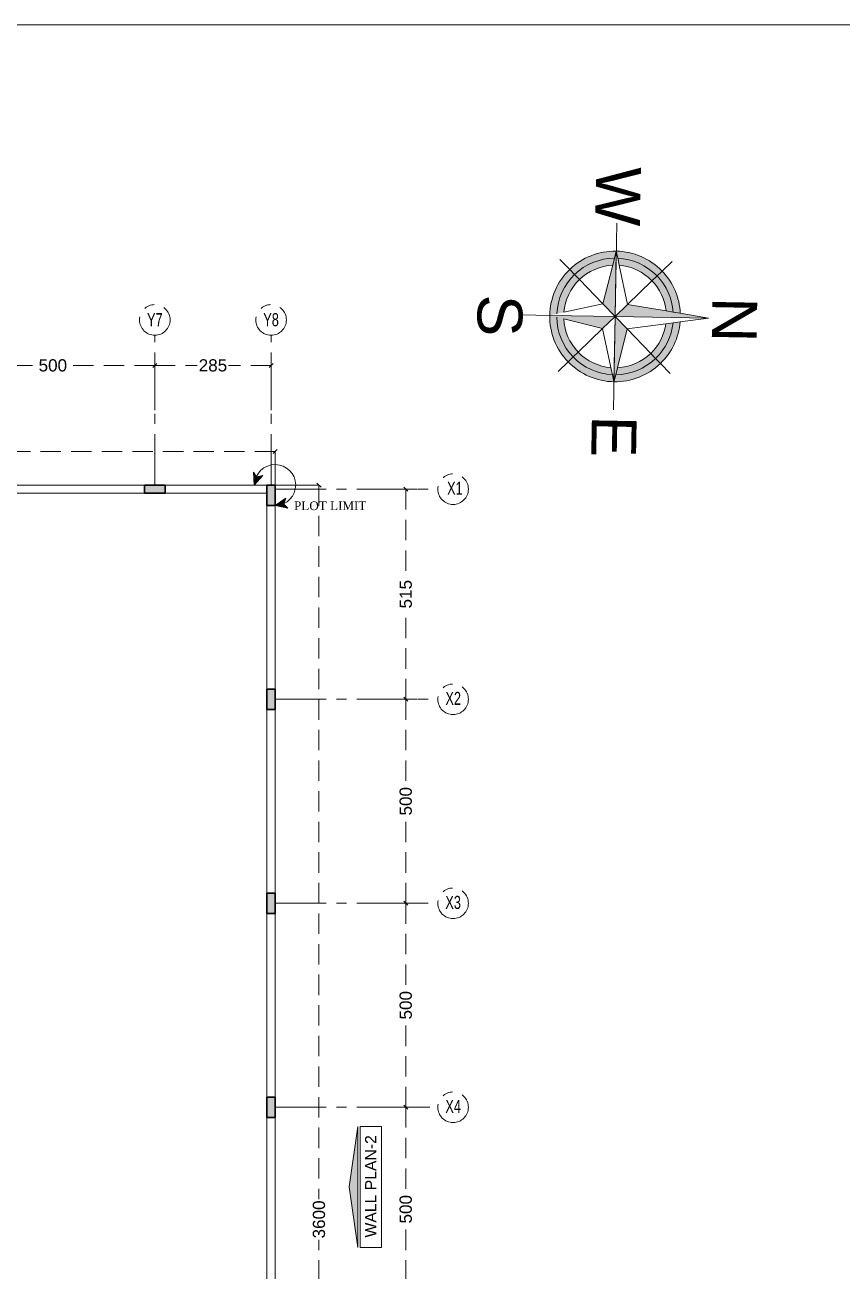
# Model space of a CAD drawing. Header units: inches. Extents: x -114 to 635, y -137 to 57.
# Drawn here: x 55.45 to 75.48, y -86.36 to -55.81 of the extents above; entities that cross this region are included whole.
import ezdxf
from ezdxf.enums import TextEntityAlignment as Align

# ---------------------------------------------------------------- set-up
doc = ezdxf.new("R2010")
doc.units = ezdxf.units.IN
doc.header["$MEASUREMENT"] = 0
doc.header["$PDMODE"] = 98
for name, pattern in [('CENTER', [2, 1.25, -0.25, 0.25, -0.25]), ('CENTERX2', [4, 2.5, -0.5, 0.5, -0.5]), ('DASHED', [0.75, 0.5, -0.25])]:
    doc.linetypes.add(name, pattern=pattern)
doc.layers.get('0').update_dxf_attribs({"lineweight": 5})
doc.layers.get('Defpoints').update_dxf_attribs({"lineweight": 5})
for name, color, linetype, lineweight in [('A-ARROW', 1, 'Continuous', 5), ('A-ELEVATION TAG', 230, 'Continuous', 5), ('A-PLOT LIMIT', 1, 'Continuous', 0), ('AXIS DIMENSION', 8, 'Continuous', 5), ('BORDER A2', 7, 'Continuous', 50), ('BOUNDARY WALL', 3, 'Continuous', 18), ('COLUMNS HATCH', 1, 'Continuous', 5), ('DIM-OUT', 3, 'Continuous', 13), ('E-C', 6, 'Continuous', 5), ('PROPOSED COLUMNS', 6, 'Continuous', 30)]:
    doc.layers.add(name, color=color, linetype=linetype, lineweight=lineweight)
doc.layers.add('AXIES', color=7, linetype='CENTER', lineweight=0, true_color=0x949596)
doc.styles.add('Arial', font='arial.ttf')
doc.styles.add('ARIAL-GRID', font='arial.ttf', dxfattribs={"width": 0.7, "height": 320})
doc.styles.add('BORDER', font='times.ttf', dxfattribs={"height": 0.2})
doc.styles.get("Standard").update_dxf_attribs({"font": 'arial.ttf'})
doc.dimstyles.new('SITE RASH', dxfattribs={"dimtxt": 0.3, "dimasz": 0.1, "dimexe": 0, "dimexo": 0, "dimgap": 0.05, "dimtad": 0, "dimdec": 0, "dimlfac": 100, "dimzin": 0, "dimdsep": 46, "dimtxsty": 'Arial', "dimblk": 'OBLIQUE', "dimcen": 0.05, "dimclrd": 256, "dimclre": 256, "dimclrt": 256, "dimadec": 0, "dimazin": 0, "dimtfac": 10, "dimtdec": 0, "dimtix": 1, "dimtofl": 0, "dimtmove": 1, "dimatfit": 2, "dimldrblk": 'OBLIQUE', "dimfxl": 0.05, "dimtolj": 1, "dimtzin": 0, "dimlwd": -1, "dimlwe": -1, "dimarcsym": 0})

# ---------------------------------------------------------------- blocks, each defined once
blk = doc.blocks.new('_Oblique')
at = {"color": 0, "lineweight": -2}
blk.add_line((-0.5, -0.5), (0.5, 0.5), dxfattribs=at)
blk = doc.blocks.new('*D766')
at = {"layer": 'Defpoints', "color": 0, "transparency": 16777216}
for p in [(61.58161748973664, -66.27102850030428), (28.38161748973666, -67.09371461564228), (61.58161748973664, -67.09371461564228)]:
    blk.add_point(p, dxfattribs=at)
at = {"layer": 'DIM-OUT', "color": 1, "transparency": 16777216}
for p, q in [((28.38161748973666, -67.09371461564228), (28.38161748973666, -66.27102850030428)), ((61.58161748973664, -67.09371461564228), (61.58161748973664, -66.27102850030428))]:
    blk.add_line(p, q, dxfattribs=at)
at = {"layer": 'DIM-OUT', "color": 1, "linetype": 'DASHED', "transparency": 16777216}
for p, q in [((28.38161748973666, -66.27102850030428), (44.48427778987308, -66.27102850030428)), ((61.58161748973664, -66.27102850030428), (45.47895718960022, -66.27102850030428))]:
    blk.add_line(p, q, dxfattribs=at)
at = {"layer": 'DIM-OUT', "color": 1, "transparency": 16777216, "xscale": 0.1, "yscale": 0.1, "zscale": 0.1, "rotation": 180}
blk.add_blockref('_Oblique', (28.38161748973666, -66.27102850030428), dxfattribs=at)
at = {"layer": 'DIM-OUT', "color": 1, "transparency": 16777216, "xscale": 0.1, "yscale": 0.1, "zscale": 0.1}
blk.add_blockref('_Oblique', (61.58161748973664, -66.27102850030428), dxfattribs=at)
at = {"layer": 'DIM-OUT', "transparency": 16777216, "insert": (44.98161748973665, -66.27102850030428), "char_height": 0.3, "attachment_point": 5, "style": 'Arial'}
blk.add_mtext('\\A1;3320', dxfattribs=at)
blk = doc.blocks.new('*D765')
at = {"layer": 'Defpoints', "color": 0, "transparency": 16777216}
for p in [(61.58161748973667, -67.09371461564231), (61.58161748973667, -103.0937146156423), (62.65624165453124, -103.0937146156423)]:
    blk.add_point(p, dxfattribs=at)
at = {"layer": 'DIM-OUT', "transparency": 16777216}
for p, q in [((61.58161748973667, -67.09371461564231), (62.65624165453124, -67.09371461564231)), ((61.58161748973667, -103.0937146156423), (62.65624165453124, -103.0937146156423))]:
    blk.add_line(p, q, dxfattribs=at)
at = {"layer": 'DIM-OUT', "color": 1, "linetype": 'DASHED', "transparency": 16777216}
for p, q in [((62.65624165453124, -67.09371461564231), (62.65624165453124, -84.59637491577874)), ((62.65624165453124, -103.0937146156423), (62.65624165453124, -85.59105431550589))]:
    blk.add_line(p, q, dxfattribs=at)
at = {"layer": 'DIM-OUT', "color": 1, "transparency": 16777216, "xscale": 0.1, "yscale": 0.1, "zscale": 0.1}
for p, rotation in [((62.65624165453124, -67.09371461564231), 90), ((62.65624165453124, -103.0937146156423), 270)]:
    blk.add_blockref('_Oblique', p, dxfattribs=dict(at, rotation=rotation))
at = {"layer": 'DIM-OUT', "transparency": 16777216, "insert": (62.6562416545312, -85.09371461564231), "char_height": 0.3, "attachment_point": 5, "rotation": 90, "style": 'Arial'}
blk.add_mtext('\\A1;3600', dxfattribs=at)
blk = doc.blocks.new('NOTH')
at = {"layer": 'A-ARROW'}
h = blk.add_hatch(color=256, dxfattribs=at)
h.paths.add_polyline_path([(0.7367880207187341, 0), (0.6575899677640109, 0.0183679669693504), (0.5777283029631805, 0.0368898418159631), (0.138709133292366, 0.1387091331513375), (1.847e-13, -3.695e-13)])
h.paths.add_polyline_path([(1.421e-13, 1.052554315272032), (-0.0481682284584935, 0.7352118123715456), (-0.0603320410307902, 0.6550740360918894), (-0.0725869453558943, 0.5743361277810948), (-0.1387091332541104, 0.138709133151707), (1.847e-13, -3.695e-13)])
h.paths.add_polyline_path([(-0.7367880206932682, 5.4e-13), (-0.6575899677639683, -0.0183679669692367), (-0.5777283029244984, -0.036889841816361), (-0.1387091332536698, -0.138709133151707), (1.847e-13, -3.695e-13)])
h.paths.add_polyline_path([(0.1387091332923234, -0.1387091331515364), (1.847e-13, -3.695e-13), (-1.847e-13, -0.736788020910808), (0.018367967033555, -0.6575899678792894), (0.0368898419054631, -0.5777283031165439)])
h = blk.add_hatch(color=256, dxfattribs=at)
edge = h.paths.add_edge_path()
edge.add_ellipse((1.847e-13, -3.695e-13), major_axis=(-0.4651676837564604, 0.4651676837565617), ratio=0.9999999998919108, start_angle=-89.99999999921107, end_angle=-50.262072299546)
edge.add_line((0.060332041053556, 0.6550740361128362), (0.0725869453426498, 0.574336127870339))
edge.add_ellipse((1.847e-13, -3.695e-13), major_axis=(0.4093475616569167, 0.4093475616568277), ratio=0.9999999997555454, start_angle=0, end_angle=37.79691486913919, ccw=False)
edge.add_line((0.4093475615218411, 0.4093475617780201), (0.4651676837811465, 0.4651676836406013))
edge = h.paths.add_edge_path()
edge.add_ellipse((1.847e-13, -3.695e-13), major_axis=(0.5209878057300275, 0.5209878057299147), ratio=0.9999999999968756, start_angle=314.9999999999104, end_angle=359.9999999985911)
edge.add_line((0.5209878057426921, 0.5209878057171125), (0.465167683772478, 0.4651676836316483))
edge.add_ellipse((1.847e-13, -3.695e-13), major_axis=(-0.4651676837320017, 0.4651676837321025), ratio=0.9999999999444913, start_angle=226.5999839728725, end_angle=270.00000000078893, ccw=False)
edge.add_line((0.6575899677875441, 0.0183679669641208), (0.7367880206930125, 5.854899898238841e-12))
edge = h.paths.add_edge_path()
edge.add_ellipse((1.847e-13, -3.695e-13), major_axis=(-0.4093475616568274, 0.4093475616569162), ratio=0.9999999999629564, start_angle=180, end_angle=221.34643715917, ccw=False)
edge.add_line((0.4093475617774092, -0.4093475615211162), (0.4651676837726911, -0.4651676836316483))
edge.add_ellipse((1.847e-13, -3.695e-13), major_axis=(0.4651676837321025, 0.4651676837320017), ratio=0.9999999999444923, start_angle=269.9999999992111, end_angle=313.4000160271274)
edge.add_line((0.6575899677873595, -0.0183679669640924), (0.5777283029553502, -0.0368898418176116))
edge = h.paths.add_edge_path()
edge.add_ellipse((1.847e-13, -3.695e-13), major_axis=(-0.5209878057299147, 0.5209878057300275), ratio=0.99999999996475, start_angle=134.9999999989901, end_angle=180.0000000014088)
edge.add_line((0.5209878057425783, -0.5209878057169705), (0.4651676837806919, -0.4651676836396632))
edge.add_ellipse((1.847e-13, -3.695e-13), major_axis=(0.4651676837133373, 0.4651676837132369), ratio=0.9999999999848316, start_angle=226.5999839861861, end_angle=269.99999999921124, ccw=False)
edge.add_line((0.0183679670573298, -0.6575899677758912), (5.373120004481535e-11, -0.7367880206779205))
edge = h.paths.add_edge_path()
edge.add_ellipse((1.847e-13, -3.695e-13), major_axis=(-0.4651676837132375, 0.4651676837133383), ratio=0.9999999999848308, start_angle=90.00000000078873, end_angle=133.4000160138138)
edge.add_line((-0.0183679670313666, -0.6575899677784208), (-0.0368898418879269, -0.577728303026845))
edge.add_ellipse((1.847e-13, -3.695e-13), major_axis=(-0.4093475617746752, 0.4093475617747643), ratio=0.999999999712108, start_angle=90, end_angle=131.3464371538943, ccw=False)
edge.add_line((-0.4093475617927142, -0.4093475615366346), (-0.4651676837807062, -0.4651676836402602))
edge = h.paths.add_edge_path()
edge.add_ellipse((1.847e-13, -3.695e-13), major_axis=(-0.4651676837320017, 0.4651676837321025), ratio=0.9999999999444913, start_angle=46.59998397287251, end_angle=90.00000000078887, ccw=False)
edge.add_line((-0.6575899677872316, -0.0183679669642061), (-0.7367880206930693, -1.704990315598565e-13))
edge.add_ellipse((1.847e-13, -3.695e-13), major_axis=(0.5209878057300275, 0.5209878057299147), ratio=0.9999999999968756, start_angle=134.9999999999105, end_angle=179.9999999985912)
edge.add_line((-0.5209878057426778, -0.5209878057170556), (-0.465167683772464, -0.4651676836315917))
edge = h.paths.add_edge_path()
edge.add_ellipse((1.847e-13, -3.695e-13), major_axis=(0.4651676837321025, 0.4651676837320017), ratio=0.9999999999444923, start_angle=89.99999999921107, end_angle=133.4000160271275)
edge.add_line((-0.6575899677872316, 0.0183679669641208), (-0.577728302956416, 0.0368898418086303))
edge.add_ellipse((1.847e-13, -3.695e-13), major_axis=(-0.4093475616568274, 0.4093475616569162), ratio=0.9999999999629564, start_angle=0, end_angle=41.34643715916991, ccw=False)
edge.add_line((-0.4093475615365493, 0.4093475617927709), (-0.4651676837725063, 0.4651676836317053))
edge = h.paths.add_edge_path()
edge.add_ellipse((1.847e-13, -3.695e-13), major_axis=(-0.5209878057299147, 0.5209878057300275), ratio=0.9999999999105192, start_angle=-41.2515596892217, end_angle=1.40879490012606e-09)
edge.add_line((-0.5209878057428057, 0.5209878057170556), (-0.465167683781374, 0.4651676836403455))
edge.add_ellipse((1.847e-13, -3.695e-13), major_axis=(0.4651676837565617, 0.4651676837564604), ratio=0.9999999998919108, start_angle=50.26207229954599, end_angle=89.99999999921113, ccw=False)
edge.add_line((-0.0603320410271522, 0.6550740361169858), (-0.048168228446599, 0.7352118124497622))
h = blk.add_hatch(color=256, dxfattribs=at)
edge = h.paths.add_edge_path()
edge.add_ellipse((1.847e-13, -3.695e-13), major_axis=(0.5209878057300275, 0.5209878057299147), ratio=0.9999999999105188, start_angle=359.9999999985911, end_angle=401.2515596892217)
edge.add_line((0.0481682284466558, 0.7352118124500179), (0.0603320410534565, 0.6550740361133764))
edge.add_ellipse((1.847e-13, -3.695e-13), major_axis=(-0.4651676837564604, 0.4651676837565617), ratio=0.9999999998919108, start_angle=-89.99999999921113, end_angle=-50.26207229954548, ccw=False)
edge.add_line((0.4651676837811607, 0.465167683639919), (0.5209878057428199, 0.520987805716743))
edge = h.paths.add_edge_path()
edge.add_ellipse((1.847e-13, -3.695e-13), major_axis=(0.4093475616569168, 0.4093475616568273), ratio=0.9999999999629559, start_angle=318.6535628408301, end_angle=360, ccw=False)
edge.add_line((0.5777283029555207, 0.0368898418178105), (0.6575899677874733, 0.0183679669639503))
edge.add_ellipse((1.847e-13, -3.695e-13), major_axis=(-0.4651676837320017, 0.4651676837321025), ratio=0.9999999999444913, start_angle=226.5999839728724, end_angle=270.0000000007889)
edge.add_line((0.4651676837726061, 0.4651676836312788), (0.409347561536521, 0.4093475617922311))
edge = h.paths.add_edge_path()
edge.add_ellipse((1.847e-13, -3.695e-13), major_axis=(0.4651676837321025, 0.4651676837320017), ratio=0.9999999999444923, start_angle=269.99999999921124, end_angle=313.40001602712755, ccw=False)
edge.add_line((0.4651676837726626, -0.4651676836317053), (0.5209878057427915, -0.5209878057170843))
edge.add_ellipse((1.847e-13, -3.695e-13), major_axis=(-0.5209878057299129, 0.5209878057300266), ratio=0.9999999999968752, start_angle=180.0000000014088, end_angle=225.0000000000895)
edge.add_line((0.7367880206929271, -6.1391e-12), (0.6575899677874589, -0.018367966964405))
edge = h.paths.add_edge_path()
edge.add_ellipse((1.847e-13, -3.695e-13), major_axis=(0.4093475617747643, 0.4093475617746752), ratio=0.9999999997121085, start_angle=228.6535628461057, end_angle=270, ccw=False)
edge.add_line((0.0368898419273762, -0.5777283030215871), (0.018367967057344, -0.6575899677760902))
edge.add_ellipse((1.847e-13, -3.695e-13), major_axis=(0.4651676837133373, 0.4651676837132369), ratio=0.9999999999848316, start_angle=226.599983986186, end_angle=269.9999999992111)
edge.add_line((0.4651676837808907, -0.4651676836403739), (0.4093475617927142, -0.4093475615367482))
edge = h.paths.add_edge_path()
edge.add_ellipse((1.847e-13, -3.695e-13), major_axis=(-0.4651676837132375, 0.4651676837133383), ratio=0.9999999999848308, start_angle=90.00000000078887, end_angle=133.400016013814, ccw=False)
edge.add_line((-0.465167683780962, -0.4651676836400327), (-0.520987805742877, -0.52098780571734))
edge.add_ellipse((1.847e-13, -3.695e-13), major_axis=(0.5209878057300275, 0.5209878057299147), ratio=0.9999999999647492, start_angle=179.9999999985912, end_angle=225.0000000010099)
edge.add_line((-5.3916e-11, -0.7367880206783184), (-0.0183679670313239, -0.6575899677784492))
edge = h.paths.add_edge_path()
edge.add_ellipse((1.847e-13, -3.695e-13), major_axis=(0.4093475616569168, 0.4093475616568273), ratio=0.9999999999629559, start_angle=138.6535628408301, end_angle=180, ccw=False)
edge.add_line((-0.5777283029566292, -0.0368898418086019), (-0.6575899677873025, -0.0183679669642345))
edge.add_ellipse((1.847e-13, -3.695e-13), major_axis=(-0.4651676837320017, 0.4651676837321025), ratio=0.9999999999444913, start_angle=46.59998397287242, end_angle=90.00000000078873)
edge.add_line((-0.4651676837725205, -0.4651676836315632), (-0.4093475617772527, -0.4093475615209742))
edge = h.paths.add_edge_path()
edge.add_ellipse((1.847e-13, -3.695e-13), major_axis=(-0.5209878057299129, 0.5209878057300266), ratio=0.9999999999968752, start_angle=1.408794900004402e-09, end_angle=45.00000000008949)
edge.add_line((-0.736788020693325, 4.263e-13), (-0.6575899677874874, 0.0183679669643766))
edge.add_ellipse((1.847e-13, -3.695e-13), major_axis=(0.4651676837321025, 0.4651676837320017), ratio=0.9999999999444923, start_angle=89.99999999921113, end_angle=133.4000160271276, ccw=False)
edge.add_line((-0.465167683772478, 0.4651676836313642), (-0.5209878057425926, 0.520987805716743))
edge = h.paths.add_edge_path()
edge.add_ellipse((1.847e-13, -3.695e-13), major_axis=(-0.409347561656827, 0.4093475616569161), ratio=0.9999999997555448, start_angle=-37.79691486913907, end_angle=0, ccw=False)
edge.add_line((-0.07258694534219501, 0.5743361278701685), (-0.060332041026868, 0.6550740361166733))
edge.add_ellipse((1.847e-13, -3.695e-13), major_axis=(0.4651676837565617, 0.4651676837564604), ratio=0.9999999998919108, start_angle=50.262072299546, end_angle=89.99999999921107)
edge.add_line((-0.4651676837810328, 0.465167683639919), (-0.4093475615216562, 0.4093475617776507))
for p, q in [((-5.68e-14, 1.052554315272145), (-0.0481682284583371, 0.7352118123711194)), ((-5.68e-14, 1.052554315272145), (0.0481682284587777, 0.7352118123713752)), ((0, 0), (-5.68e-14, 1.052554315272145)), ((-0.0481682284583371, 0.7352118123711194), (-0.0603320410308044, 0.655074036091861)), ((0.0481682284587777, 0.7352118123713752), (0.0603320410566397, 0.6550740360920316)), ((-0.5209878057424647, 0.5209878057167145), (-0.6326280498287105, 0.6326280500851456)), ((-0.0725869453556953, 0.5743361277807538), (-0.1387091332538688, 0.1387091331513943)), ((-0.0603320410308044, 0.655074036091861), (-0.0725869453556953, 0.5743361277807538)), ((0.0603320410566397, 0.6550740360920316), (0.0725869453562211, 0.5743361277807822)), ((0.0725869453562211, 0.5743361277807822), (0.1387091332923092, 0.1387091331512238)), ((0.5209878057427773, 0.5209878057170272), (0.632628049828611, 0.6326280500849464)), ((-0.4651676836997042, 0.4651676835587466), (-0.5209878057424647, 0.5209878057167145)), ((-0.4093475616567872, 0.4093475619131084), (-0.4651676836997042, 0.4651676835587466)), ((0.4093475616569294, 0.4093475619129663), (0.4651676836999883, 0.4651676835587466)), ((0.4651676836999883, 0.4651676835587466), (0.5209878057427773, 0.5209878057170272)), ((-0.1387091332538688, 0.1387091331513943), (-0.4093475616567872, 0.4093475619131084)), ((0.1387091332923092, 0.1387091331512238), (0.4093475616569294, 0.4093475619129663)), ((-1.052554315297524, -2.558e-13), (0, 0)), ((-0.7367880206930835, 1.705e-13), (-0.6575899677639541, 0.0183679669696346)), ((-0.7367880206930835, 1.705e-13), (-0.6575899677638973, -0.0183679669693504)), ((-0.7367880206930835, 1.705e-13), (0, 0)), ((-0.6575899677639541, 0.0183679669696346), (-0.5777283029243989, 0.0368898418156221)), ((-0.5777283029243989, 0.0368898418156221), (-0.1387091332538688, 0.1387091331513943)), ((0, 0), (-0.1387091332538688, 0.1387091331513943)), ((0, 0), (-0.1387091332536698, -0.138709133151707)), ((0, 0), (0.1387091332923092, 0.1387091331512238)), ((-5.68e-14, -0.736788020910808), (0, 0)), ((0, 0), (0.1387091332923234, -0.1387091331515364)), ((0, 0), (0.7367880207187198, -2.558e-13)), ((0, 0), (1.05255431529781, -1.421e-13)), ((0.5777283029628393, 0.03688984181602), (0.1387091332923092, 0.1387091331512238)), ((0.6575899677640962, 0.0183679669692651), (0.5777283029628393, 0.03688984181602)), ((0.7367880207187198, -2.558e-13), (0.6575899677640962, 0.0183679669692651)), ((-0.6575899677638973, -0.0183679669693504), (-0.5777283029244984, -0.036889841816361)), ((-0.5777283029244984, -0.036889841816361), (-0.1387091332536698, -0.138709133151707)), ((-0.1387091332536698, -0.138709133151707), (-0.4093475616569864, -0.409347561400523)), ((-0.036889841867449, -0.5777283031165439), (-0.1387091332536698, -0.138709133151707)), ((0.0368898419057047, -0.5777283031167997), (0.1387091332923234, -0.1387091331515364)), ((0.5777283029628535, -0.0368898418159063), (0.1387091332923234, -0.1387091331515364)), ((0.1387091332923234, -0.1387091331515364), (0.4093475616568867, -0.4093475614008071)), ((0.6575899677640252, -0.0183679669699473), (0.5777283029628535, -0.0368898418159063)), ((0.7367880207187198, -2.558e-13), (0.6575899677640252, -0.0183679669699473)), ((-0.4093475616569864, -0.409347561400523), (-0.4651676836999032, -0.4651676835590309)), ((0.4093475616568867, -0.4093475614008071), (0.4651676836998889, -0.4651676835590878)), ((-0.5209878057427347, -0.5209878057173967), (-0.632628049828796, -0.6326280495724462)), ((-0.4651676836999032, -0.4651676835590309), (-0.5209878057427347, -0.5209878057173967)), ((0.4651676836998889, -0.4651676835590878), (0.5209878057425783, -0.5209878057169705)), ((0.5209878057425783, -0.5209878057169705), (0.6326280498285402, -0.6326280495726451)), ((-5.68e-14, -1.05255431527206), (-5.68e-14, -0.736788020910808))]:
    blk.add_line(p, q, dxfattribs=at)
for major_axis, ratio, start_param, end_param in [((-0.5209878057299123, 0.5209878057300255), 0.9999999999105199, -0.7199755381598874, 2.45881e-11), ((0.5209878057300255, 0.5209878057299123), 0.999999999910519, 6.283185307154998, 7.003160845339472), ((0.4651676837565609, 0.4651676837564598), 0.9999999998919112, 0.8772386505025153, 1.570796326781126), ((-0.4093475616568267, 0.4093475616569159), 0.9999999997555448, -0.6596806115624795, 0), ((-0.4651676837564598, 0.4651676837565609), 0.9999999998919112, -1.570796326781126, -0.8772386505025153), ((0.4093475616569159, 0.4093475616568267), 0.9999999997555448, 0, 0.6596806115624795), ((-0.5209878057299127, 0.5209878057300262), 0.9999999999968756, 2.45881e-11, 0.7853981633990103), ((0.4651676837321023, 0.4651676837320012), 0.9999999999444916, 1.570796326781126, 2.328269501886581), ((-0.4651676837320012, 0.4651676837321023), 0.999999999944491, 3.954915805293002, 4.712388980398459), ((0.5209878057300255, 0.5209878057299123), 0.999999999996876, 5.497787143780575, 6.283185307154998), ((-0.4093475616568263, 0.4093475616569155), 0.9999999999629564, 0, 0.7216314623964455), ((0.4093475616569159, 0.4093475616568269), 0.9999999999629562, 5.561553844783139, 6.283185307179584), ((0.5209878057300255, 0.5209878057299123), 0.999999999996876, 2.356194490190779, 3.141592653565203), ((-0.4651676837320012, 0.4651676837321023), 0.999999999944491, 0.8133231517032118, 1.570796326808665), ((0.4093475616569159, 0.4093475616568269), 0.9999999999629562, 2.419961191193345, 3.141592653589792), ((-0.4093475616568263, 0.4093475616569155), 0.9999999999629564, 3.141592653589792, 3.863224115986238), ((0.4651676837321023, 0.4651676837320012), 0.9999999999444916, 4.712388980370919, 5.469862155476373), ((-0.5209878057299127, 0.5209878057300262), 0.9999999999968756, 3.141592653614381, 3.926990816988803), ((-0.4093475617746752, 0.4093475617747643), 0.9999999997121072, 1.570796326794896, 2.292427789099265), ((0.4093475617747635, 0.4093475617746745), 0.999999999712108, 3.990757518080319, 4.712388980384689), ((0.5209878057300255, 0.5209878057299123), 0.9999999999647496, 3.141592653565203, 3.926990817004866), ((-0.4651676837132357, 0.4651676837133368), 0.9999999999848312, 1.570796326808665, 2.328269501654212), ((-0.5209878057299125, 0.5209878057300258), 0.9999999999647496, 2.356194490174718, 3.141592653614381), ((0.4651676837133376, 0.4651676837132362), 0.9999999999848316, 3.954915805525373, 4.712388980370919)]:
    blk.add_ellipse((3.553e-13, -2.842e-13), major_axis=major_axis, ratio=ratio, start_param=start_param, end_param=end_param, dxfattribs=at)
for s, p in [('N', (0.0144832284225913, 1.347818954500012)), ('W', (-1.353998589916471, 0.0105449277088212)), ('E', (1.353998589916358, 0.0105449277088212)), ('S', (0.0120693570188166, -1.298608181295634))]:
    blk.add_text(s, height=0.5052260713060049, rotation=359.9383920510186, dxfattribs=at).set_placement(p, align=Align.MIDDLE)
blk = doc.blocks.new('DSADAASDASDASASDASASDASASDASASDAS')
at = {"layer": 'COLUMNS HATCH'}
for points in [[(903.6003584421937, -76.70451547365826), (903.6003584421937, -76.50451547365822), (904.1003584421937, -76.50451547365822), (904.1003584421937, -76.70451547365826)], [(906.800358442194, -77.00451547365822), (906.600358442194, -77.00451547365822), (906.600358442194, -76.50451547365822), (906.800358442194, -76.50451547365822)], [(906.800358442194, -82.00451547365822), (906.600358442194, -82.00451547365822), (906.600358442194, -81.50451547365822), (906.800358442194, -81.50451547365822)], [(906.800358442194, -87.00451547365822), (906.600358442194, -87.00451547365822), (906.600358442194, -86.50451547365822), (906.800358442194, -86.50451547365822)], [(906.800358442194, -92.00451547365822), (906.600358442194, -92.00451547365822), (906.600358442194, -91.50451547365822), (906.800358442194, -91.50451547365822)]]:
    blk.add_hatch(color=256, dxfattribs=at).paths.add_polyline_path(points)
at = {"layer": 'PROPOSED COLUMNS'}
for points in [[(903.6003584421937, -76.70451547365826), (903.6003584421937, -76.50451547365822), (904.1003584421937, -76.50451547365822), (904.1003584421937, -76.70451547365826)], [(906.800358442194, -77.00451547365822), (906.600358442194, -77.00451547365822), (906.600358442194, -76.50451547365822), (906.800358442194, -76.50451547365822)], [(906.800358442194, -82.00451547365822), (906.600358442194, -82.00451547365822), (906.600358442194, -81.50451547365822), (906.800358442194, -81.50451547365822)], [(906.800358442194, -87.00451547365822), (906.600358442194, -87.00451547365822), (906.600358442194, -86.50451547365822), (906.800358442194, -86.50451547365822)], [(906.800358442194, -92.00451547365822), (906.600358442194, -92.00451547365822), (906.600358442194, -91.50451547365822), (906.800358442194, -91.50451547365822)]]:
    blk.add_lwpolyline(points, close=True, dxfattribs=at)
blk = doc.blocks.new('WSA-GRID')
at = {"layer": 'AXIES', "style": 'ARIAL-GRID', "width": 0.7}
blk.add_attdef('GRID', text='', height=320, dxfattribs=at).set_placement((-0.0001176831137854606, 521.8452060963755), align=Align.MIDDLE_CENTER)
blk = doc.blocks.new('*D984')
at = {"layer": 'AXIS DIMENSION', "transparency": 16777216}
for p, q in [((53.63161748973661, -65.25706006225306), (53.63161748973661, -64.16043891173626)), ((58.63161748973664, -65.25706006225306), (58.63161748973664, -64.16043891173626))]:
    blk.add_line(p, q, dxfattribs=at)
at = {"layer": 'AXIS DIMENSION', "color": 17, "linetype": 'DASHED', "transparency": 16777216}
for p, q in [((53.63161748973661, -64.16043891173626), (55.75071708045968, -64.16043891173626)), ((58.63161748973664, -64.16043891173626), (56.51251789901357, -64.16043891173626))]:
    blk.add_line(p, q, dxfattribs=at)
at = {"layer": 'Defpoints', "color": 0, "transparency": 16777216}
for p in [(58.63161748973664, -64.16043891173626), (53.63161748973661, -65.25706006225306), (58.63161748973664, -65.25706006225306)]:
    blk.add_point(p, dxfattribs=at)
at = {"layer": 'AXIS DIMENSION', "color": 17, "transparency": 16777216, "xscale": 0.1, "yscale": 0.1, "zscale": 0.1, "rotation": 180}
blk.add_blockref('_Oblique', (53.63161748973661, -64.16043891173626), dxfattribs=at)
at = {"layer": 'AXIS DIMENSION', "color": 17, "transparency": 16777216, "xscale": 0.1, "yscale": 0.1, "zscale": 0.1}
blk.add_blockref('_Oblique', (58.63161748973664, -64.16043891173626), dxfattribs=at)
at = {"layer": 'AXIS DIMENSION', "color": 3, "transparency": 16777216, "insert": (56.13161748973663, -64.16043891173626), "char_height": 0.3, "attachment_point": 5, "style": 'Arial'}
blk.add_mtext('\\A1;500', dxfattribs=at)
blk = doc.blocks.new('*D985')
at = {"layer": 'AXIS DIMENSION', "transparency": 16777216}
for p, q in [((58.63161748973664, -65.25706006225306), (58.63161748973664, -64.16043891173626)), ((61.48161748973686, -65.25706006225306), (61.48161748973686, -64.16043891173626))]:
    blk.add_line(p, q, dxfattribs=at)
at = {"layer": 'AXIS DIMENSION', "color": 17, "linetype": 'DASHED', "transparency": 16777216}
for p, q in [((58.63161748973664, -64.16043891173626), (59.67152199178314, -64.16043891173626)), ((61.48161748973686, -64.16043891173626), (60.44171298769037, -64.16043891173626))]:
    blk.add_line(p, q, dxfattribs=at)
at = {"layer": 'Defpoints', "color": 0, "transparency": 16777216}
for p in [(61.48161748973686, -64.16043891173626), (58.63161748973664, -65.25706006225306), (61.48161748973686, -65.25706006225306)]:
    blk.add_point(p, dxfattribs=at)
at = {"layer": 'AXIS DIMENSION', "color": 17, "transparency": 16777216, "xscale": 0.1, "yscale": 0.1, "zscale": 0.1, "rotation": 180}
blk.add_blockref('_Oblique', (58.63161748973664, -64.16043891173626), dxfattribs=at)
at = {"layer": 'AXIS DIMENSION', "color": 17, "transparency": 16777216, "xscale": 0.1, "yscale": 0.1, "zscale": 0.1}
blk.add_blockref('_Oblique', (61.48161748973686, -64.16043891173626), dxfattribs=at)
at = {"layer": 'AXIS DIMENSION', "color": 3, "transparency": 16777216, "insert": (60.05661748973675, -64.16043891173626), "char_height": 0.3, "attachment_point": 5, "style": 'Arial'}
blk.add_mtext('\\A1;285', dxfattribs=at)
blk = doc.blocks.new('*D986')
at = {"layer": 'AXIS DIMENSION', "transparency": 16777216}
for p, q in [((65.06642461098443, -67.19371461564236), (64.78316132348934, -67.19371461564236)), ((65.06642461098443, -72.34371461564234), (64.78316132348934, -72.34371461564234))]:
    blk.add_line(p, q, dxfattribs=at)
at = {"layer": 'AXIS DIMENSION', "color": 17, "linetype": 'DASHED', "transparency": 16777216}
for p, q in [((64.78316132348934, -67.19371461564236), (64.78316132348934, -69.38617709858914)), ((64.78316132348934, -72.34371461564234), (64.78316132348934, -70.15125213269556))]:
    blk.add_line(p, q, dxfattribs=at)
at = {"layer": 'Defpoints', "color": 0, "transparency": 16777216}
for p in [(65.06642461098443, -67.19371461564236), (64.78316132348934, -72.34371461564234), (65.06642461098443, -72.34371461564234)]:
    blk.add_point(p, dxfattribs=at)
at = {"layer": 'AXIS DIMENSION', "color": 17, "transparency": 16777216, "xscale": 0.1, "yscale": 0.1, "zscale": 0.1}
for p, rotation in [((64.78316132348934, -67.19371461564236), 90), ((64.78316132348934, -72.34371461564234), 270)]:
    blk.add_blockref('_Oblique', p, dxfattribs=dict(at, rotation=rotation))
at = {"layer": 'AXIS DIMENSION', "color": 3, "transparency": 16777216, "insert": (64.78316132348931, -69.76871461564235), "char_height": 0.3, "attachment_point": 5, "rotation": 90, "style": 'Arial'}
blk.add_mtext('\\A1;515', dxfattribs=at)
blk = doc.blocks.new('*D987')
at = {"layer": 'AXIS DIMENSION', "transparency": 16777216}
for p, q in [((65.06642461098443, -72.34371461564234), (64.7831613234894, -72.34371461564234)), ((65.1603191446128, -77.34371461564234), (64.7831613234894, -77.34371461564234))]:
    blk.add_line(p, q, dxfattribs=at)
at = {"layer": 'AXIS DIMENSION', "color": 17, "linetype": 'DASHED', "transparency": 16777216}
for p, q in [((64.7831613234894, -72.34371461564234), (64.7831613234894, -74.4628142063654)), ((64.7831613234894, -77.34371461564234), (64.7831613234894, -75.22461502491929))]:
    blk.add_line(p, q, dxfattribs=at)
at = {"layer": 'Defpoints', "color": 0, "transparency": 16777216}
for p in [(65.06642461098443, -72.34371461564234), (64.7831613234894, -77.34371461564234), (65.1603191446128, -77.34371461564234)]:
    blk.add_point(p, dxfattribs=at)
at = {"layer": 'AXIS DIMENSION', "color": 17, "transparency": 16777216, "xscale": 0.1, "yscale": 0.1, "zscale": 0.1}
for p, rotation in [((64.7831613234894, -72.34371461564234), 90), ((64.7831613234894, -77.34371461564234), 270)]:
    blk.add_blockref('_Oblique', p, dxfattribs=dict(at, rotation=rotation))
at = {"layer": 'AXIS DIMENSION', "color": 3, "transparency": 16777216, "insert": (64.78316132348937, -74.84371461564234), "char_height": 0.3, "attachment_point": 5, "rotation": 90, "style": 'Arial'}
blk.add_mtext('\\A1;500', dxfattribs=at)
blk = doc.blocks.new('*D988')
at = {"layer": 'AXIS DIMENSION', "transparency": 16777216}
for p, q in [((65.1603191446128, -77.34371461564234), (64.78316132348945, -77.34371461564234)), ((65.37096780580748, -82.34371461564234), (64.78316132348945, -82.34371461564234))]:
    blk.add_line(p, q, dxfattribs=at)
at = {"layer": 'AXIS DIMENSION', "color": 17, "linetype": 'DASHED', "transparency": 16777216}
for p, q in [((64.78316132348945, -77.34371461564234), (64.78316132348945, -79.4628142063654)), ((64.78316132348945, -82.34371461564234), (64.78316132348945, -80.22461502491929))]:
    blk.add_line(p, q, dxfattribs=at)
at = {"layer": 'Defpoints', "color": 0, "transparency": 16777216}
for p in [(65.1603191446128, -77.34371461564234), (64.78316132348945, -82.34371461564234), (65.37096780580748, -82.34371461564234)]:
    blk.add_point(p, dxfattribs=at)
at = {"layer": 'AXIS DIMENSION', "color": 17, "transparency": 16777216, "xscale": 0.1, "yscale": 0.1, "zscale": 0.1}
for p, rotation in [((64.78316132348945, -77.34371461564234), 90), ((64.78316132348945, -82.34371461564234), 270)]:
    blk.add_blockref('_Oblique', p, dxfattribs=dict(at, rotation=rotation))
at = {"layer": 'AXIS DIMENSION', "color": 3, "transparency": 16777216, "insert": (64.78316132348942, -79.84371461564234), "char_height": 0.3, "attachment_point": 5, "rotation": 90, "style": 'Arial'}
blk.add_mtext('\\A1;500', dxfattribs=at)
blk = doc.blocks.new('*D989')
at = {"layer": 'AXIS DIMENSION', "transparency": 16777216}
for p, q in [((65.37096780580748, -82.34371461564234), (64.78316132348951, -82.34371461564234)), ((65.40046717925622, -87.34371461564234), (64.78316132348951, -87.34371461564234))]:
    blk.add_line(p, q, dxfattribs=at)
at = {"layer": 'AXIS DIMENSION', "color": 17, "linetype": 'DASHED', "transparency": 16777216}
for p, q in [((64.78316132348951, -82.34371461564234), (64.78316132348951, -84.4628142063654)), ((64.78316132348951, -87.34371461564234), (64.78316132348951, -85.22461502491929))]:
    blk.add_line(p, q, dxfattribs=at)
at = {"layer": 'Defpoints', "color": 0, "transparency": 16777216}
for p in [(65.37096780580748, -82.34371461564234), (64.78316132348951, -87.34371461564234), (65.40046717925622, -87.34371461564234)]:
    blk.add_point(p, dxfattribs=at)
at = {"layer": 'AXIS DIMENSION', "color": 17, "transparency": 16777216, "xscale": 0.1, "yscale": 0.1, "zscale": 0.1}
for p, rotation in [((64.78316132348951, -82.34371461564234), 90), ((64.78316132348951, -87.34371461564234), 270)]:
    blk.add_blockref('_Oblique', p, dxfattribs=dict(at, rotation=rotation))
at = {"layer": 'AXIS DIMENSION', "color": 3, "transparency": 16777216, "insert": (64.78316132348948, -84.84371461564234), "char_height": 0.3, "attachment_point": 5, "rotation": 90, "style": 'Arial'}
blk.add_mtext('\\A1;500', dxfattribs=at)

msp = doc.modelspace()

# ---------------------------------------------------------------- hatches: boundary and pattern name
at = {"layer": 'A-ELEVATION TAG'}
msp.add_hatch(color=256, dxfattribs=at).paths.add_polyline_path([(63.39188209274957, -84.29729477407432), (63.60512352023656, -85.78311759499206), (63.60512352023565, -82.81147195315566)])
at = {"layer": 'A-PLOT LIMIT'}
h = msp.add_hatch(color=256, dxfattribs=at)
h.dxf.hatch_style = 1
h.paths.add_polyline_path([(61.28123980443378, -66.85785363632931), (61.12827330607332, -66.88853064784689), (61.0484991222162, -66.7742605837102), (61.0651437159553, -67.09371461564206)])
h = msp.add_hatch(color=256, dxfattribs=at)
h.dxf.hatch_style = 1
h.paths.add_polyline_path([(61.89581938430923, -67.65668112536537), (61.79349243549781, -67.56207265050784), (61.84473791286099, -67.41471685759029), (61.58161748973647, -67.5966387198107)])

# ---------------------------------------------------------------- linework, layer by layer
at = {"layer": 'A-ARROW'}
msp.add_lwpolyline([(61.0651437159553, -67.09371461564206), (61.0484991222162, -66.7742605837102)], dxfattribs=at)
at = {"layer": 'A-ELEVATION TAG'}
msp.add_line((63.60512352023656, -85.78311759499206), (63.60512352023565, -82.81147195315566), dxfattribs=at)
msp.add_lwpolyline([(63.60512352023656, -85.78311759499206), (63.39188209274957, -84.29729477407432), (63.60512352023565, -82.81147195315566)], dxfattribs=at)
msp.add_lwpolyline([(64.19153772631293, -85.78311759499206), (64.19153772631202, -82.81147195315566), (63.66731112617512, -82.81147195315566), (63.66731112617512, -85.78311759499206)], close=True, dxfattribs=at)
at = {"layer": 'A-PLOT LIMIT'}
for points in [[(61.28123980443378, -66.85785363632931), (61.12827330607332, -66.88853064784689), (61.0484991222162, -66.7742605837102), (61.0651437159553, -67.09371461564206)], [(61.89581938430923, -67.65668112536537), (61.79349243549781, -67.56207265050784), (61.84473791286099, -67.41471685759029), (61.58161748973647, -67.5966387198107)]]:
    msp.add_lwpolyline(points, close=True, dxfattribs=at)
msp.add_lwpolyline([(61.84473791286099, -67.41471685759029), (61.79349243549781, -67.56207265050784), (61.89581938430923, -67.65668112536537)], dxfattribs=at)
msp.add_arc((61.5816174897367, -67.09371461564228), 0.5032509203722197, 271.8024509965577, 178.3300720907675, dxfattribs=at)
at = {"layer": 'AXIES', "linetype": 'CENTERX2', "ltscale": 0.5}
for p, q in [((58.63161748973664, -67.09371461564234), (58.63161748973664, -63.42040550886378)), ((61.48161748973689, -67.09371461564234), (61.48161748973689, -63.42040550886378)), ((61.58161748973691, -67.19371461564234), (65.56890786335191, -67.19371461564234)), ((61.58161748973691, -72.34371461564231), (65.56890786335191, -72.34371461564231)), ((61.58161748973691, -77.34371461564231), (65.56890786335191, -77.34371461564231)), ((61.58161748973691, -82.34371461564231), (65.56890786335191, -82.34371461564231))]:
    msp.add_line(p, q, dxfattribs=at)
for centre in [(58.63161748973664, -63.04540550886378), (61.48161748973689, -63.04540550886378), (65.94390786335191, -67.19371461564234), (65.94390786335191, -72.34371461564231), (65.94390786335191, -77.34371461564231), (65.94390786335191, -82.34371461564231)]:
    msp.add_circle(centre, 0.375, dxfattribs=at)
at = {"layer": 'BORDER A2', "lineweight": 5}
msp.add_lwpolyline([(10.37064837757059, -113.4145161599681), (80.6706483775706, -113.4145161599681), (80.6706483775706, -55.81451615996809), (10.37064837757059, -55.81451615996809)], close=True, dxfattribs=at)
at = {"layer": 'BOUNDARY WALL'}
for points in [[(28.38161748973666, -67.09371461564228), (61.58161748973664, -67.09371461564228), (61.58161748973664, -97.89412864850254)], [(28.58161748973664, -102.8937146156422), (28.58161748973664, -67.29371461564233), (61.38161748973666, -67.29371461564233), (61.38161748973687, -97.89412864850254)]]:
    msp.add_lwpolyline(points, dxfattribs=at)

# ---------------------------------------------------------------- block references
at = {"layer": 'A-ARROW', "xscale": 2.17312517487947, "yscale": 2.17312517487947, "zscale": 2.17312517487947, "rotation": 269.0250964440875}
msp.add_blockref('NOTH', (69.91454052725912, -62.96051648690315), dxfattribs=at)
at = {"layer": 'AXIES', "color": 251, "linetype": 'CENTERX2', "xscale": 0.001, "yscale": 0.001, "zscale": 0.001}
for p, values in [((58.63161748973664, -63.56123873408143), {'GRID': 'Y7'}), ((61.48161748973689, -63.56123873408143), {'GRID': 'Y8'})]:
    msp.add_blockref('WSA-GRID', p, dxfattribs=at).add_auto_attribs(values)
at = {"layer": 'AXIES', "color": 251, "linetype": 'CENTERX2'}
ref = msp.add_blockref('WSA-GRID', (65.93165682015444, -67.69371461564234), dxfattribs=dict(at, xscale=-0.001, yscale=0.001, zscale=0.001))
ref.add_attrib('GRID', 'X1', dxfattribs={"height": 0.32, "style": 'ARIAL-GRID', "width": 0.7}).set_placement((65.98773333618412, -67.1718694095479), align=Align.MIDDLE_CENTER)
ref = msp.add_blockref('WSA-GRID', (65.93165682015444, -72.84371461564231), dxfattribs=dict(at, xscale=-0.001, yscale=0.001, zscale=0.001))
ref.add_attrib('GRID', 'X2', dxfattribs={"height": 0.32, "style": 'ARIAL-GRID', "width": 0.7}).set_placement((65.94678381367389, -72.32186940954787), align=Align.MIDDLE_CENTER)
ref = msp.add_blockref('WSA-GRID', (65.93165682015444, -77.84371461564231), dxfattribs=dict(at, xscale=-0.001, yscale=0.001, zscale=0.001))
ref.add_attrib('GRID', 'X3', dxfattribs={"height": 0.32, "style": 'ARIAL-GRID', "width": 0.7}).set_placement((65.94449186278712, -77.32186940954787), align=Align.MIDDLE_CENTER)
ref = msp.add_blockref('WSA-GRID', (65.93165682015444, -82.84371461564231), dxfattribs=dict(at, xscale=-0.001, yscale=0.001, zscale=0.001))
ref.add_attrib('GRID', 'X4', dxfattribs={"height": 0.32, "style": 'ARIAL-GRID', "width": 0.7}).set_placement((65.94540864314183, -82.32186940954787), align=Align.MIDDLE_CENTER)
at = {"layer": 'E-C', "linetype": 'ByBlock'}
msp.add_blockref('DSADAASDASDASASDASASDASASDASASDAS', (-845.2187409524571, 9.410800858015904), dxfattribs=at)

# ---------------------------------------------------------------- texts
at = {"layer": 'A-ELEVATION TAG', "style": 'Arial'}
msp.add_text('WALL PLAN-2', height=0.2761567211446908, rotation=90, dxfattribs=at).set_placement((64.06269187993425, -84.28220103783474, -0.2375037433503167), align=Align.CENTER)
at = {"layer": 'A-PLOT LIMIT', "style": 'BORDER'}
msp.add_text('PLOT LIMIT', height=0.2122674975775603, rotation=359.982946669128, dxfattribs=at).set_placement((62.04557353436435, -67.70607534370231))

# ---------------------------------------------------------------- dimensions: what is measured, and where the dimension line sits
at = {"layer": 'AXIS DIMENSION'}
for base, p1, p2, picture, middle in [((58.63161748973664, -64.16043891173626), (53.63161748973661, -65.25706006225306), (58.63161748973664, -65.25706006225306), '*D984', (56.13161748973663, -64.16043891173626)), ((61.48161748973686, -64.16043891173626), (58.63161748973664, -65.25706006225306), (61.48161748973686, -65.25706006225306), '*D985', (60.05661748973675, -64.16043891173626))]:
    dim = msp.add_linear_dim(base=base, p1=p1, p2=p2, dimstyle='SITE RASH', override={"dimclrd": 17, "dimclrt": 3}, dxfattribs=at)
    dim.commit()
    dim.dimension.update_dxf_attribs({"geometry": picture, "text_midpoint": middle})
for base, p1, p2, picture, middle in [((64.78316132348934, -72.34371461564234), (65.0664246109844, -67.19371461564234), (65.0664246109844, -72.34371461564231), '*D986', (64.78316132348931, -69.76871461564235)), ((64.7831613234894, -77.34371461564234), (65.0664246109844, -72.34371461564231), (65.16031914461277, -77.34371461564231), '*D987', (64.78316132348937, -74.84371461564234)), ((64.78316132348945, -82.34371461564234), (65.16031914461277, -77.34371461564231), (65.37096780580745, -82.34371461564231), '*D988', (64.78316132348942, -79.84371461564234)), ((64.78316132348951, -87.34371461564234), (65.37096780580745, -82.34371461564231), (65.4004671792562, -87.34371461564231), '*D989', (64.78316132348948, -84.84371461564234))]:
    dim = msp.add_linear_dim(base=base, p1=p1, p2=p2, angle=90, dimstyle='SITE RASH', override={"dimclrd": 17, "dimclrt": 3}, dxfattribs=at)
    dim.commit()
    dim.dimension.update_dxf_attribs({"geometry": picture, "text_midpoint": middle})
at = {"layer": 'DIM-OUT'}
dim = msp.add_linear_dim(base=(61.58161748973664, -66.27102850030428), p1=(28.38161748973666, -67.09371461564228), p2=(61.58161748973664, -67.09371461564228), dimstyle='SITE RASH', override={"dimclrd": 1, "dimclre": 1}, dxfattribs=at)
dim.commit()
dim.dimension.update_dxf_attribs({"geometry": '*D766', "text_midpoint": (44.98161748973665, -66.27102850030428)})
dim = msp.add_linear_dim(base=(62.65624165453124, -103.0937146156423), p1=(61.58161748973664, -67.09371461564228), p2=(61.58161748973664, -103.0937146156423), angle=90, dimstyle='SITE RASH', override={"dimclrd": 1}, dxfattribs=at)
dim.commit()
dim.dimension.update_dxf_attribs({"geometry": '*D765', "text_midpoint": (62.6562416545312, -85.09371461564231)})

doc.saveas('drawing.dxf')
